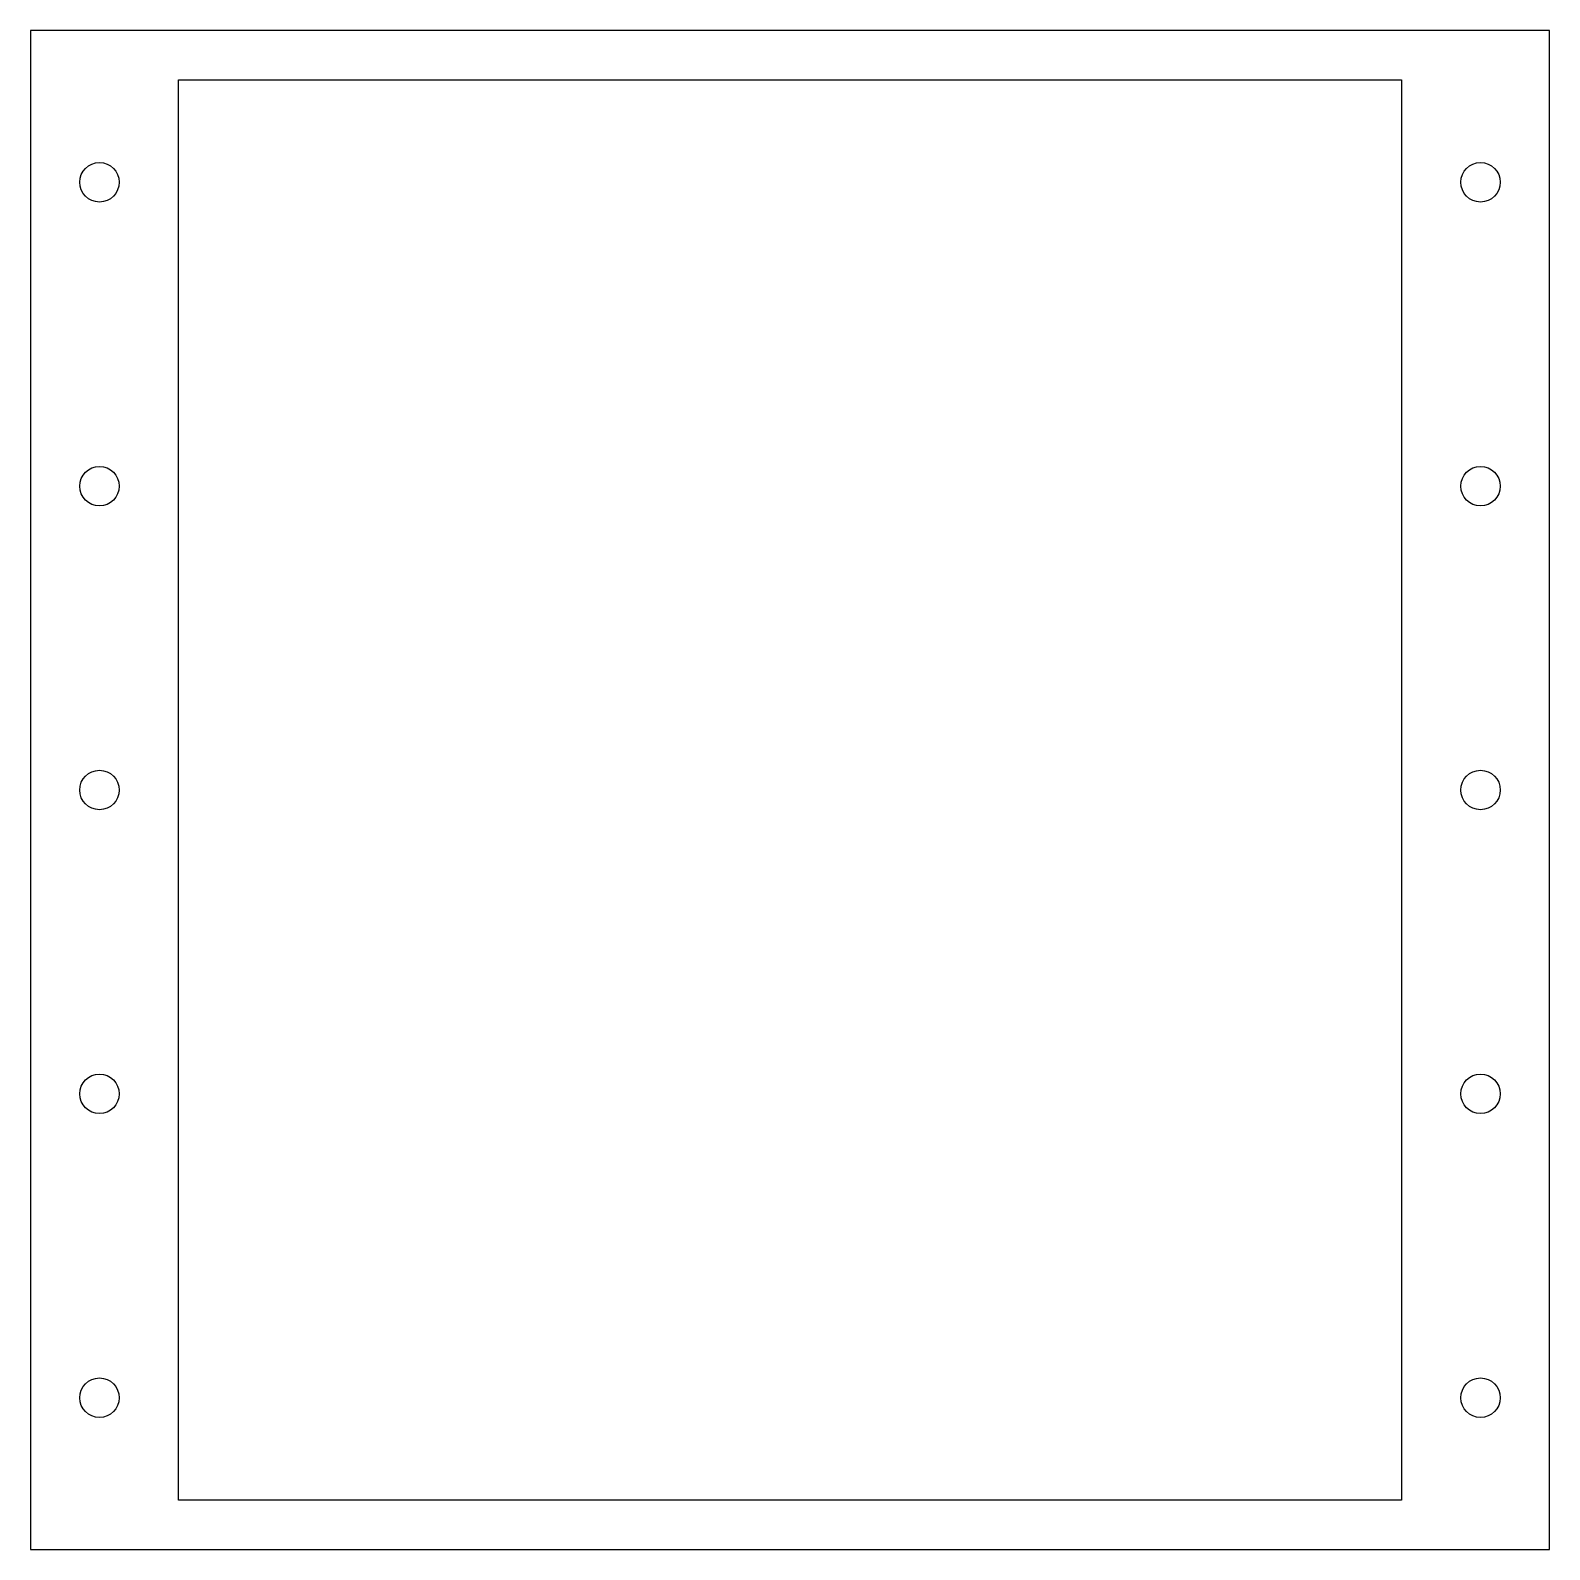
# Model space of a CAD drawing. Header units: millimetres. Extents: x 0 to 154, y 0 to 154.
import ezdxf

# ---------------------------------------------------------------- set-up
doc = ezdxf.new("R2010")
doc.units = ezdxf.units.MM
doc.layers.add('Shape2DView', color=7, linetype='CONTINUOUS')

msp = doc.modelspace()

# ---------------------------------------------------------------- linework, layer by layer
at = {"layer": 'Shape2DView'}
for p, q in [((154, 154), (0, 154)), ((0, 154), (0, 0)), ((154, 0), (154, 154)), ((15, 5), (15, 149)), ((15, 149), (139, 149)), ((139, 149), (139, 5)), ((139, 5), (15, 5)), ((0, 0), (154, 0))]:
    msp.add_line(p, q, dxfattribs=at)
for centre in [(7, 138.6), (147, 138.6), (7, 107.8), (147, 107.8), (7, 77), (147, 77), (7, 46.2), (147, 46.2), (7, 15.4), (147, 15.4)]:
    msp.add_circle(centre, 2, dxfattribs=at)

doc.saveas('drawing.dxf')
